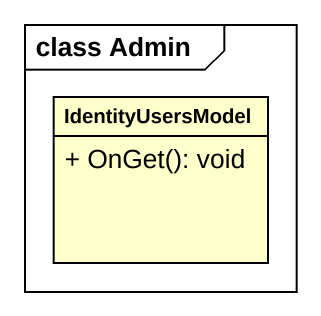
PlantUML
@startuml
mainframe class Admin
hide circle
hide empty members
skinparam classAttributeIconSize 0
class IdentityUsersModel {
  + OnGet(): void
}
@enduml
